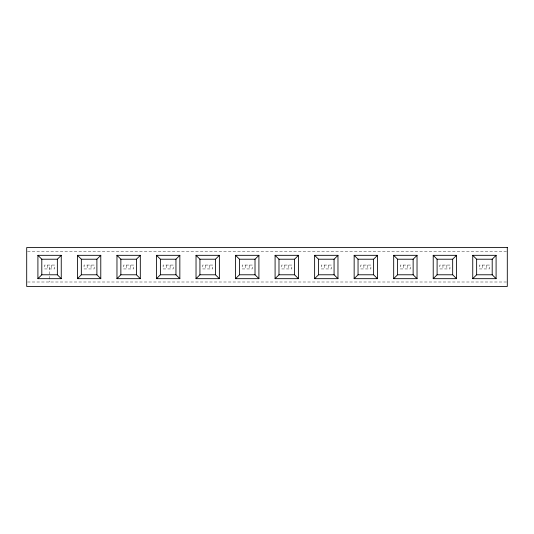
<?xml version="1.0" encoding="UTF-8"?>
<svg xmlns="http://www.w3.org/2000/svg" width="534" height="534" viewBox="0 0 534 534"><rect width="100%" height="100%" fill="white"/><g stroke="black" fill="none" stroke-linecap="round" stroke-linejoin="round"><path stroke-width="0.4" stroke-dasharray="2.67 2" d="M27.534 251.434L506.466 251.434M27.514 281.999L506.466 281.999M486.367 265.058L486.367 268.942M482.476 265.058L482.476 268.942M446.838 265.058L446.838 268.942M442.946 265.058L442.946 268.942M407.302 265.058L407.302 268.942M403.417 265.058L403.417 268.942M367.772 265.058L367.772 268.942M363.881 265.058L363.881 268.942M328.243 265.058L328.243 268.942M324.352 265.058L324.352 268.942M288.714 265.058L288.714 268.942M284.822 265.058L284.822 268.942M249.178 265.058L249.178 268.942M245.286 265.058L245.286 268.942M209.648 265.058L209.648 268.942M205.757 265.058L205.757 268.942M170.119 265.058L170.119 268.942M166.228 265.058L166.228 268.942M130.583 265.058L130.583 268.942M126.698 265.058L126.698 268.942M91.054 265.058L91.054 268.942M87.162 265.058L87.162 268.942M51.524 265.058L51.524 268.942M49.575 267L49.575 281.999M47.633 265.058L47.633 268.942M54.635 265.058L44.522 265.058L44.522 268.942L54.635 268.942L54.635 265.058M94.171 265.058L84.052 265.058L84.052 268.942L94.171 268.942L94.171 265.058M133.7 265.058L123.581 265.058L123.581 268.942L133.7 268.942L133.7 265.058M173.23 265.058L163.117 265.058L163.117 268.942L173.23 268.942L173.23 265.058M212.759 265.058L202.646 265.058L202.646 268.942L212.759 268.942L212.759 265.058M252.295 265.058L242.176 265.058L242.176 268.942L252.295 268.942L252.295 265.058M291.824 265.058L281.705 265.058L281.705 268.942L291.824 268.942L291.824 265.058M331.354 265.058L321.241 265.058L321.241 268.942L331.354 268.942L331.354 265.058M370.883 265.058L360.77 265.058L360.77 268.942L370.883 268.942L370.883 265.058M410.419 265.058L400.3 265.058L400.3 268.942L410.419 268.942L410.419 265.058M449.948 265.058L439.829 265.058L439.829 268.942L449.948 268.942L449.948 265.058M489.478 265.058L479.365 265.058L479.365 268.942L489.478 268.942L489.478 265.058"/><path stroke-width="0.8" d="M37.907 278.675L41.799 274.783L41.799 259.217L37.907 255.325L61.25 255.325L61.25 278.675L37.907 278.675L37.907 255.325M61.25 278.675L57.358 274.783L57.358 259.217L61.25 255.325M77.437 278.675L81.328 274.783L81.328 259.217L77.437 255.325L100.779 255.325L100.779 278.675L77.437 278.675L77.437 255.325M100.779 278.675L96.894 274.783L96.894 259.217L100.779 255.325M116.966 278.675L120.858 274.783L136.424 274.783L140.315 278.675L116.966 278.675L116.966 255.325L140.315 255.325L140.315 278.675M116.966 255.325L120.858 259.217L136.424 259.217L140.315 255.325M156.502 278.675L160.387 274.783L160.387 259.217L156.502 255.325L179.845 255.325L179.845 278.675L156.502 278.675L156.502 255.325M160.387 259.217L175.953 259.217L179.845 255.325M196.031 278.675L199.923 274.783L199.923 259.217L196.031 255.325L219.374 255.325L219.374 278.675L196.031 278.675L196.031 255.325M199.923 259.217L215.482 259.217L219.374 255.325M235.561 278.675L239.452 274.783L239.452 259.217L235.561 255.325L258.91 255.325L258.91 278.675L235.561 278.675L235.561 255.325M258.91 278.675L255.018 274.783L255.018 259.217L258.91 255.325M275.09 278.675L278.982 274.783L278.982 259.217L275.09 255.325L298.439 255.325L298.439 278.675L275.09 278.675L275.09 255.325M278.982 259.217L294.548 259.217L298.439 255.325M314.626 278.675L318.518 274.783L318.518 259.217L314.626 255.325L337.969 255.325L337.969 278.675L314.626 278.675L314.626 255.325M318.518 259.217L334.077 259.217L337.969 255.325M354.155 278.675L358.047 274.783L358.047 259.217L354.155 255.325L377.498 255.325L377.498 278.675L354.155 278.675L354.155 255.325M377.498 278.675L373.613 274.783L373.613 259.217L377.498 255.325M393.685 278.675L397.576 274.783L397.576 259.217L393.685 255.325L417.034 255.325L417.034 278.675L393.685 278.675L393.685 255.325M397.576 259.217L413.142 259.217L417.034 255.325M433.221 278.675L437.106 274.783L452.672 274.783L456.563 278.675L433.221 278.675L433.221 255.325L456.563 255.325L456.563 278.675M452.672 274.783L452.672 259.217L456.563 255.325M472.75 278.675L476.642 274.783L476.642 259.217L472.75 255.325L472.75 278.675L496.093 278.675L496.093 255.325L472.75 255.325M476.642 259.217L492.201 259.217L496.093 255.325M41.799 259.217L57.358 259.217M81.328 259.217L96.894 259.217M239.452 259.217L255.018 259.217M358.047 259.217L373.613 259.217M433.221 255.325L437.106 259.217L452.672 259.217M41.799 274.783L57.358 274.783M81.328 274.783L96.894 274.783M160.387 274.783L175.953 274.783L179.845 278.675M199.923 274.783L215.482 274.783L219.374 278.675M239.452 274.783L255.018 274.783M278.982 274.783L294.548 274.783L298.439 278.675M318.518 274.783L334.077 274.783L337.969 278.675M358.047 274.783L373.613 274.783M397.576 274.783L413.142 274.783L417.034 278.675M476.642 274.783L492.201 274.783L496.093 278.675M492.201 259.217L492.201 274.783M437.106 259.217L437.106 274.783M413.142 259.217L413.142 274.783M334.077 259.217L334.077 274.783M294.548 259.217L294.548 274.783M215.482 259.217L215.482 274.783M175.953 259.217L175.953 274.783M136.424 259.217L136.424 274.783M120.858 259.217L120.858 274.783M507.3 247.542L26.7 247.542L26.7 286.458L507.3 286.458L507.3 247.542"/></g></svg>
